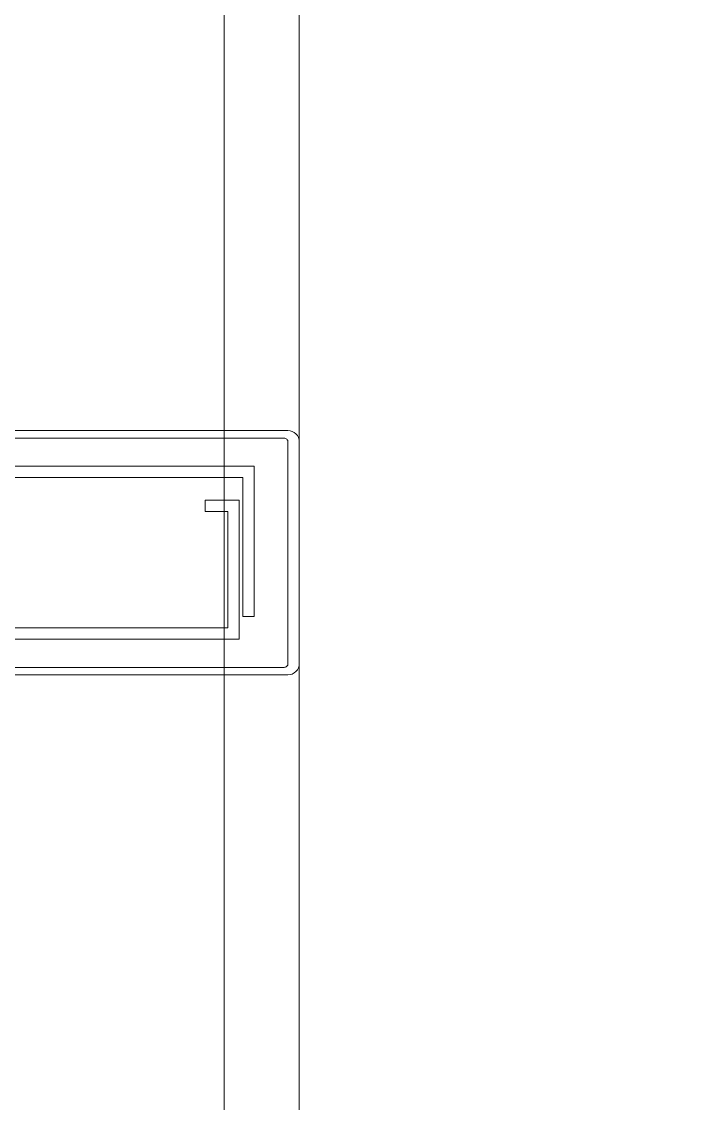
# Model space of a CAD drawing. Extents: x -1299 to 23780, y -3010 to 8106.
# Drawn here: x 13065.11 to 13082.72, y 370.35 to 399.13 of the extents above; entities that cross this region are included whole.
import ezdxf

# ---------------------------------------------------------------- set-up
doc = ezdxf.new("R2010")
doc.units = 0
doc.header["$LTSCALE"] = 25
doc.header["$MEASUREMENT"] = 0
doc.layers.get('0').update_dxf_attribs({"color": 9, "lineweight": 9})
for name, color, linetype, lineweight in [('01', 9, 'Continuous', 9), ('10', 9, 'Continuous', 9), ('14', 9, 'Continuous', 9)]:
    doc.layers.add(name, color=color, linetype=linetype, lineweight=lineweight)

# ---------------------------------------------------------------- blocks, each defined once
blk = doc.blocks.new('*U495')
at = {"layer": '10'}
for points in [[(-3.05, -13.707), (-3.05, -0.4, -0.414214), (-2.95, -0.3), (2.95, -0.3), (2.95, -0.3, -0.414214), (3.05, -0.4), (3.05, -13.707)], [(3.25, -15.477), (3.25, -0.3, 0.414214), (2.95, 0), (2.95, 0), (-2.95, 0, 0.414214), (-3.25, -0.3), (-3.25, -15.477, 0.470043)]]:
    blk.add_lwpolyline(points, format="xyb", dxfattribs=at)
for points in [[(-2, -11.005), (-2, -1.5), (1.7, -1.5), (1.7, -1.2), (-2.3, -1.2), (-2.3, -11.005)], [(2, -11.005), (2, -1.9), (-1.1, -1.9), (-1.1, -2.5), (-1.4, -2.5), (-1.4, -1.6), (2.3, -1.6), (2.3, -11.005)]]:
    blk.add_lwpolyline(points, dxfattribs=at)
blk = doc.blocks.new('p-kolon_80x80')
blk.add_lwpolyline([(-40, -40), (40, -40), (40, 40), (-40, 40)], close=True)
blk = doc.blocks.new('p-2. kat planı')
at = {"layer": '14'}
blk.add_lwpolyline([(13070.5, 427), (13154.5, 427), (13154.5, 343), (13070.5, 343)], close=True, dxfattribs=at)
at = {"layer": '01'}
blk.add_blockref('p-kolon_80x80', (13112.5, 385), dxfattribs=at)
at = {"layer": '10', "rotation": 270}
blk.add_blockref('*U495', (13072.5, 385), dxfattribs=at)

msp = doc.modelspace()

# ---------------------------------------------------------------- block references
msp.add_blockref('p-2. kat planı', (0, 0))

doc.saveas('drawing.dxf')
